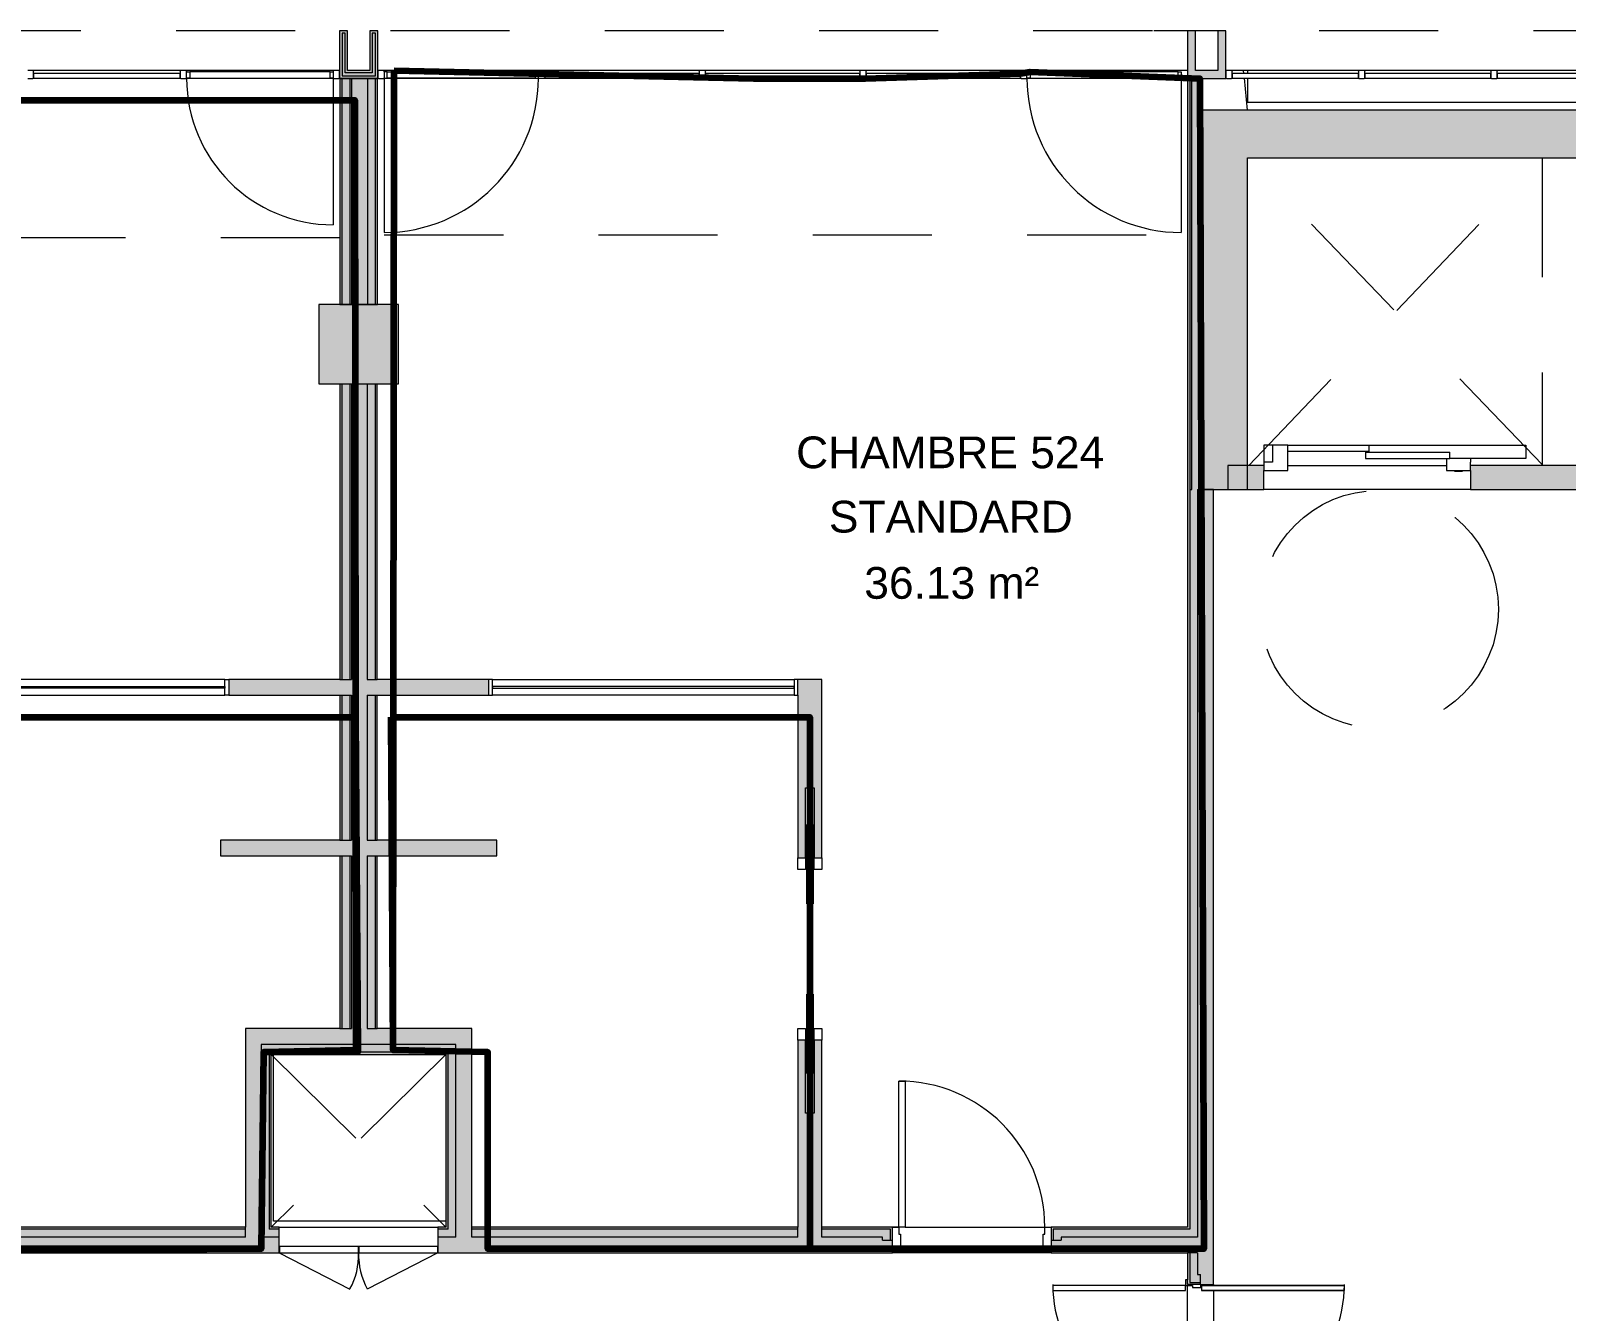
# Model space of a CAD drawing. Header units: metres. Extents: x -227.9 to -141.2, y 39.1 to 90.3.
# Drawn here: x -187.99 to -178.31, y 51.75 to 59.81 of the extents above; entities that cross this region are included whole.
import ezdxf

# ---------------------------------------------------------------- set-up
doc = ezdxf.new("R2010")
doc.units = ezdxf.units.M
doc.linetypes.add('JIS_02_0.7', pattern=[1.35, 0.75, -0.6])
for name, color, linetype, lineweight in [('A-AREA-IDEN', 7, 'Continuous', 9), ('A-COLS', 7, 'Continuous', 5), ('A-DOOR', 7, 'Continuous', 5), ('A-FLOR', 7, 'Continuous', 5), ('A-GLAZ', 7, 'Continuous', 5), ('A-GLAZ-CURT', 7, 'Continuous', 5), ('A-GLAZ-CWMG', 7, 'Continuous', 5), ('A-ROOF', 7, 'Continuous', 5), ('A-WALL', 7, 'Continuous', 5), ('A-WALL-PATT', 7, 'Continuous', 13), ('I-WALL', 7, 'Continuous', 5)]:
    doc.layers.add(name, color=color, linetype=linetype, lineweight=lineweight)
doc.layers.add('A-DETL', color=94, linetype='Continuous', lineweight=5, true_color=0x00a600)
doc.layers.add('S-COLS', color=8, linetype='Continuous', lineweight=9, true_color=0x7f7f7f)
doc.layers.add('Chambre', color=40, linetype='Continuous')
doc.layers.add('SDB', color=230, linetype='Continuous')
doc.styles.add('Arial_1', font='arial.ttf', dxfattribs={"height": 0.2})

msp = doc.modelspace()

# ---------------------------------------------------------------- hatches: boundary and pattern name
at = {"layer": 'A-COLS', "true_color": 0x808080}
msp.add_hatch(color=8, dxfattribs=at).paths.add_polyline_path([(-180.697, 59.5135), (-180.457, 59.5135), (-180.457, 59.8135), (-180.507, 59.8135), (-180.507, 59.5635), (-180.647, 59.5635), (-180.647, 59.8135), (-180.697, 59.8135), (-180.697, 59.5701)])
at = {"layer": 'A-WALL', "true_color": 0x808080}
h = msp.add_hatch(color=8, dxfattribs=at)
h.paths.add_polyline_path([(-186.0391, 59.5135), (-185.7991, 59.5135), (-185.7991, 59.8135), (-185.8491, 59.8135), (-185.8491, 59.5635), (-185.9891, 59.5635), (-185.9891, 59.8135), (-186.0391, 59.8135), (-186.0391, 59.5701)])
h.paths.add_polyline_path([(-186.0241, 59.5285), (-186.0241, 59.7985), (-186.0041, 59.7985), (-186.0041, 59.5485), (-185.8341, 59.5485), (-185.8341, 59.7985), (-185.8141, 59.7985), (-185.8141, 59.5285)])
msp.add_hatch(color=8, dxfattribs=at).paths.add_polyline_path([(-186.0241, 59.5285), (-185.8141, 59.5285), (-185.8141, 59.7985), (-185.8341, 59.7985), (-185.8341, 59.5485), (-186.0041, 59.5485), (-186.0041, 59.7985), (-186.0241, 59.7985), (-186.0241, 59.5701)])
at = {"layer": 'A-WALL-PATT', "lineweight": 5, "true_color": 0xaaaaaa}
for points in [[(-185.9744, 58.0885), (-185.9644, 58.0885), (-185.9644, 59.5135), (-185.9744, 59.5135), (-185.9744, 58.4985)], [(-180.6195, 59.0135), (-176.001, 59.0135), (-176.001, 59.3135), (-180.6195, 59.3135), (-180.6195, 59.0343)], [(-180.3195, 56.9235), (-180.3195, 59.0135), (-180.6195, 59.0135), (-180.6195, 56.9235)]]:
    msp.add_hatch(color=253, dxfattribs=at).paths.add_polyline_path(points)
h = msp.add_hatch(color=253, dxfattribs=at)
h.paths.add_polyline_path([(-185.9747, 53.5276), (-185.9647, 53.5276), (-185.9647, 54.6148), (-185.9747, 54.6148), (-185.9747, 54.212)])
h.paths.add_polyline_path([(-185.9647, 54.7148), (-185.9647, 55.6268), (-185.9747, 55.6268), (-185.9747, 54.7148)])
h.paths.add_polyline_path([(-185.9747, 55.7268), (-185.9647, 55.7268), (-185.9647, 57.5876), (-185.9747, 57.5876), (-185.9747, 56.3552)])
at = {"layer": 'I-WALL', "true_color": 0xaaaaaa}
for points in [[(-186.0374, 58.0885), (-186.0244, 58.0885), (-186.0244, 59.5135), (-186.0374, 59.5135), (-186.0374, 58.4985)], [(-186.0244, 58.0885), (-185.9744, 58.0885), (-185.9744, 59.5135), (-186.0244, 59.5135), (-186.0244, 58.4985)], [(-185.9644, 58.0885), (-185.8644, 58.0885), (-185.8644, 59.5135), (-185.9644, 59.5135), (-185.9644, 58.4985)], [(-185.8644, 58.0885), (-185.8144, 58.0885), (-185.8144, 59.5135), (-185.8644, 59.5135), (-185.8644, 58.4985)], [(-185.8144, 58.0885), (-185.8014, 58.0885), (-185.8014, 59.5135), (-185.8144, 59.5135), (-185.8144, 58.4985)], [(-180.697, 56.9235), (-180.684, 56.9235), (-180.684, 59.5135), (-180.697, 59.5135), (-180.697, 58.4985)], [(-180.671, 56.9235), (-180.671, 59.5135), (-180.684, 59.5135), (-180.684, 56.9235)], [(-180.621, 56.9235), (-180.621, 59.5135), (-180.671, 59.5135), (-180.671, 56.9235), (-180.634, 56.9235)], [(-185.8647, 53.5276), (-185.8647, 57.5876), (-185.9647, 57.5876), (-185.9647, 53.5276)], [(-180.684, 52.2635), (-180.684, 56.9235), (-180.697, 56.9235), (-180.697, 52.2635)], [(-180.684, 52.2135), (-180.634, 52.2135), (-180.634, 56.9235), (-180.684, 56.9235), (-180.684, 52.2635)], [(-180.634, 52.1135), (-180.534, 52.1135), (-180.534, 56.9235), (-180.634, 56.9235), (-180.634, 52.2135)], [(-185.9647, 54.6148), (-185.9647, 54.7148), (-186.7901, 54.7148), (-186.7901, 54.6148), (-185.9747, 54.6148)], [(-185.0493, 54.6148), (-185.0493, 54.7148), (-185.8647, 54.7148), (-185.8647, 54.6148), (-185.7176, 54.6148)], [(-186.5324, 52.2135), (-186.5324, 53.5276), (-186.6324, 53.5276), (-186.6324, 52.2135)], [(-185.7176, 53.4276), (-185.2064, 53.4276), (-185.2064, 53.5276), (-186.5324, 53.5276), (-186.5324, 53.4276), (-186.4694, 53.4276)], [(-186.5324, 52.2635), (-186.4824, 52.2635), (-186.4824, 53.4276), (-186.5324, 53.4276), (-186.5324, 52.2765)], [(-185.3564, 53.3776), (-185.3064, 53.3776), (-185.3064, 53.4276), (-186.4824, 53.4276), (-186.4824, 53.3776), (-185.7176, 53.3776)], [(-185.3064, 52.2135), (-185.2064, 52.2135), (-185.2064, 53.4276), (-185.3064, 53.4276), (-185.3064, 52.2635)], [(-186.4824, 52.2765), (-186.4694, 52.2765), (-186.4694, 53.3776), (-186.4824, 53.3776), (-186.4824, 53.1404)], [(-185.3694, 53.3646), (-185.3564, 53.3646), (-185.3564, 53.3776), (-186.4694, 53.3776), (-186.4694, 53.3646), (-185.7176, 53.3646)], [(-185.3564, 52.2765), (-185.3564, 53.3646), (-185.3694, 53.3646), (-185.3694, 52.2765)], [(-185.3564, 52.2635), (-185.3064, 52.2635), (-185.3064, 53.3776), (-185.3564, 53.3776), (-185.3564, 52.2765)]]:
    msp.add_hatch(color=253, dxfattribs=at).paths.add_polyline_path(points)
h = msp.add_hatch(color=253, dxfattribs=at)
h.paths.add_polyline_path([(-186.0247, 53.5276), (-186.0247, 54.6148), (-186.0377, 54.6148), (-186.0377, 53.5276)])
h.paths.add_polyline_path([(-186.0377, 54.7148), (-186.0247, 54.7148), (-186.0247, 55.6268), (-186.0377, 55.6268), (-186.0377, 55.2836)])
h.paths.add_polyline_path([(-186.0377, 55.7268), (-186.0247, 55.7268), (-186.0247, 57.5876), (-186.0377, 57.5876), (-186.0377, 56.3552)])
h = msp.add_hatch(color=253, dxfattribs=at)
h.paths.add_polyline_path([(-185.9747, 53.5276), (-185.9747, 54.6148), (-186.0247, 54.6148), (-186.0247, 53.5276)])
h.paths.add_polyline_path([(-185.9747, 54.7148), (-185.9747, 55.6268), (-186.0247, 55.6268), (-186.0247, 54.7148)])
h.paths.add_polyline_path([(-186.0247, 55.7268), (-185.9747, 55.7268), (-185.9747, 57.5876), (-186.0247, 57.5876), (-186.0247, 56.3552)])
h = msp.add_hatch(color=253, dxfattribs=at)
h.paths.add_polyline_path([(-185.8647, 53.5276), (-185.8147, 53.5276), (-185.8147, 54.6148), (-185.8647, 54.6148), (-185.8647, 54.212)])
h.paths.add_polyline_path([(-185.8147, 54.7148), (-185.8147, 55.6268), (-185.8647, 55.6268), (-185.8647, 54.7148)])
h.paths.add_polyline_path([(-185.8647, 55.7268), (-185.8147, 55.7268), (-185.8147, 57.5876), (-185.8647, 57.5876), (-185.8647, 56.3552)])
h = msp.add_hatch(color=253, dxfattribs=at)
h.paths.add_polyline_path([(-185.8147, 53.5276), (-185.8017, 53.5276), (-185.8017, 54.6148), (-185.8147, 54.6148), (-185.8147, 54.212)])
h.paths.add_polyline_path([(-185.8147, 54.7148), (-185.8017, 54.7148), (-185.8017, 55.6268), (-185.8147, 55.6268), (-185.8147, 55.2836)])
h.paths.add_polyline_path([(-185.8147, 55.7268), (-185.8017, 55.7268), (-185.8017, 57.5876), (-185.8147, 57.5876), (-185.8147, 56.3552)])
h = msp.add_hatch(color=253, dxfattribs=at)
h.paths.add_polyline_path([(-176.3572, 56.9235), (-176.301, 56.9235), (-176.301, 57.0735), (-176.4795, 57.0735), (-176.4795, 56.9235)])
h.paths.add_polyline_path([(-177.7795, 56.9235), (-177.7795, 57.0735), (-178.916, 57.0735), (-178.916, 56.9235)])
h.paths.add_polyline_path([(-180.4445, 56.9235), (-180.216, 56.9235), (-180.216, 57.0735), (-180.4445, 57.0735), (-180.4445, 57.0435)])
h = msp.add_hatch(color=253, dxfattribs=at)
h.paths.add_polyline_path([(-188.6877, 55.6268), (-188.6877, 55.7268), (-188.8377, 55.7268), (-188.8377, 55.6268)])
h.paths.add_polyline_path([(-185.9747, 55.6268), (-185.9647, 55.6268), (-185.9647, 55.7268), (-186.7377, 55.7268), (-186.7377, 55.6268), (-186.0247, 55.6268)])
h = msp.add_hatch(color=253, dxfattribs=at)
h.paths.add_polyline_path([(-183.0017, 55.6268), (-183.0017, 55.7268), (-183.1517, 55.7268), (-183.1517, 55.6268)])
h.paths.add_polyline_path([(-185.8017, 55.6268), (-185.1017, 55.6268), (-185.1017, 55.7268), (-185.8647, 55.7268), (-185.8647, 55.6268), (-185.8147, 55.6268)])
h = msp.add_hatch(color=253, dxfattribs=at)
h.paths.add_polyline_path([(-183.0017, 52.2135), (-183.0017, 53.4534), (-183.0492, 53.4534), (-183.0492, 52.9934), (-183.1042, 52.9934), (-183.1042, 53.4534), (-183.1517, 53.4534), (-183.1517, 52.2135)])
h.paths.add_polyline_path([(-183.0017, 54.6034), (-183.0017, 55.6268), (-183.1517, 55.6268), (-183.1517, 54.6034), (-183.1042, 54.6034), (-183.1042, 55.0434), (-183.0492, 55.0434), (-183.0492, 54.6034)])
h = msp.add_hatch(color=253, dxfattribs=at)
h.paths.add_polyline_path([(-181.5434, 52.195), (-181.4934, 52.195), (-181.4934, 52.2135), (-180.684, 52.2135), (-180.684, 52.2635), (-181.5434, 52.2635)])
h.paths.add_polyline_path([(-182.6194, 52.195), (-182.5694, 52.195), (-182.5694, 52.2635), (-183.0017, 52.2635), (-183.0017, 52.2135), (-182.6194, 52.2135)])
h.paths.add_polyline_path([(-189.2194, 52.195), (-189.2194, 52.2135), (-188.8377, 52.2135), (-188.8377, 52.2635), (-189.2694, 52.2635), (-189.2694, 52.195)])
h.paths.add_polyline_path([(-191.7434, 52.195), (-191.6934, 52.195), (-191.6934, 52.2135), (-191.0747, 52.2135), (-191.0747, 52.2635), (-191.7434, 52.2635)])
h.paths.add_polyline_path([(-192.8194, 52.195), (-192.7694, 52.195), (-192.7694, 52.2635), (-193.2014, 52.2635), (-193.2014, 52.2135), (-192.8194, 52.2135)])
h.paths.add_polyline_path([(-190.3454, 52.195), (-190.2954, 52.195), (-190.2954, 52.2635), (-190.9647, 52.2635), (-190.9647, 52.2135), (-190.3454, 52.2135)])
h.paths.add_polyline_path([(-200.5454, 52.195), (-200.4954, 52.195), (-200.4954, 52.2635), (-201.1644, 52.2635), (-201.1644, 52.2135), (-200.5454, 52.2135)])
h.paths.add_polyline_path([(-201.8934, 52.195), (-201.8934, 52.2135), (-201.2744, 52.2135), (-201.2744, 52.2635), (-201.9434, 52.2635), (-201.9434, 52.195)])
h.paths.add_polyline_path([(-202.9694, 52.195), (-202.9694, 52.2635), (-203.4064, 52.2635), (-203.4064, 52.2135), (-203.0194, 52.2135), (-203.0194, 52.195)])
h.paths.add_polyline_path([(-199.4194, 52.195), (-199.4194, 52.2135), (-199.0374, 52.2135), (-199.0374, 52.2635), (-199.4694, 52.2635), (-199.4694, 52.195)])
h.paths.add_polyline_path([(-210.6821, 52.195), (-210.6321, 52.195), (-210.6321, 52.2635), (-211.3641, 52.2635), (-211.3641, 52.2135), (-210.6821, 52.2135)])
h.paths.add_polyline_path([(-212.5871, 52.195), (-212.5871, 52.2635), (-212.6337, 52.2635), (-212.6337, 52.195)])
h.paths.add_polyline_path([(-209.5561, 52.195), (-209.5561, 52.2135), (-209.2373, 52.2135), (-209.2373, 52.2635), (-209.6061, 52.2635), (-209.6061, 52.195)])
h.paths.add_polyline_path([(-213.7097, 52.195), (-213.6597, 52.195), (-213.6597, 52.2635), (-213.7267, 52.2635), (-213.7267, 52.2135), (-213.7097, 52.2135)])
h.paths.add_polyline_path([(-184.073, 52.2135), (-183.1517, 52.2135), (-183.1517, 52.2635), (-185.2064, 52.2635), (-185.2064, 52.2135)])
h.paths.add_polyline_path([(-185.4194, 52.2135), (-185.3064, 52.2135), (-185.3064, 52.2635), (-185.4194, 52.2635)])
h.paths.add_polyline_path([(-186.5324, 52.2135), (-186.4194, 52.2135), (-186.4194, 52.2635), (-186.5324, 52.2635)])
h.paths.add_polyline_path([(-187.3622, 52.2135), (-186.6324, 52.2135), (-186.6324, 52.2635), (-188.6877, 52.2635), (-188.6877, 52.2135)])
h.paths.add_polyline_path([(-193.9404, 52.2135), (-193.3514, 52.2135), (-193.3514, 52.2635), (-195.4064, 52.2635), (-195.4064, 52.2135)])
h.paths.add_polyline_path([(-195.585, 52.2135), (-195.5064, 52.2135), (-195.5064, 52.2635), (-195.6194, 52.2635), (-195.6194, 52.2135)])
h.paths.add_polyline_path([(-196.8324, 52.2135), (-196.8324, 52.2635), (-198.8874, 52.2635), (-198.8874, 52.2135), (-197.2295, 52.2135)])
h.paths.add_polyline_path([(-196.6194, 52.2135), (-196.6194, 52.2635), (-196.7324, 52.2635), (-196.7324, 52.2135)])
h.paths.add_polyline_path([(-203.8078, 52.2135), (-203.5564, 52.2135), (-203.5564, 52.2635), (-205.6694, 52.2635), (-205.6694, 52.2135), (-205.4524, 52.2135)])
h.paths.add_polyline_path([(-205.7694, 52.2135), (-205.7694, 52.2635), (-205.8193, 52.2635), (-205.8193, 52.2135)])
h.paths.add_polyline_path([(-207.0969, 52.2135), (-206.9691, 52.2135), (-206.9691, 52.2635), (-209.0873, 52.2635), (-209.0873, 52.2135), (-208.7415, 52.2135)])
h.paths.add_polyline_path([(-206.8193, 52.2135), (-206.8193, 52.2635), (-206.8691, 52.2635), (-206.8691, 52.2135)])
h.paths.add_polyline_path([(-212.4871, 52.2135), (-211.4741, 52.2135), (-211.4741, 52.2635), (-212.4871, 52.2635)])
h.paths.add_polyline_path([(-213.8267, 52.2135), (-213.8267, 52.2635), (-217.3226, 52.2635), (-217.3226, 52.2135), (-215.3198, 52.2135)])
h.paths.add_polyline_path([(-217.7209, 52.2135), (-217.4226, 52.2135), (-217.4226, 52.2635), (-217.7209, 52.2635)])
h.paths.add_polyline_path([(-219.1191, 52.2135), (-218.7209, 52.2135), (-218.7209, 52.2635), (-219.1191, 52.2635)])
h = msp.add_hatch(color=253, dxfattribs=at)
h.paths.add_polyline_path([(-181.5434, 52.195), (-181.5434, 52.2635), (-180.697, 52.2635), (-180.697, 52.2765), (-181.5564, 52.2765), (-181.5564, 52.195)])
h.paths.add_polyline_path([(-182.5694, 52.195), (-182.5564, 52.195), (-182.5564, 52.2765), (-183.0017, 52.2765), (-183.0017, 52.2635), (-182.5694, 52.2635), (-182.5694, 52.2326)])
h.paths.add_polyline_path([(-189.2694, 52.195), (-189.2694, 52.2635), (-188.8377, 52.2635), (-188.8377, 52.2765), (-189.2824, 52.2765), (-189.2824, 52.195)])
h.paths.add_polyline_path([(-192.7564, 52.195), (-192.7564, 52.2765), (-193.2014, 52.2765), (-193.2014, 52.2635), (-192.7694, 52.2635), (-192.7694, 52.195)])
h.paths.add_polyline_path([(-191.7564, 52.195), (-191.7434, 52.195), (-191.7434, 52.2635), (-191.1247, 52.2635), (-191.1247, 52.2765), (-191.7564, 52.2765), (-191.7564, 52.2326)])
h.paths.add_polyline_path([(-190.2954, 52.195), (-190.2824, 52.195), (-190.2824, 52.2765), (-190.9147, 52.2765), (-190.9147, 52.2635), (-190.2954, 52.2635), (-190.2954, 52.2326)])
h.paths.add_polyline_path([(-200.4824, 52.195), (-200.4824, 52.2765), (-201.1144, 52.2765), (-201.1144, 52.2635), (-200.4954, 52.2635), (-200.4954, 52.195)])
h.paths.add_polyline_path([(-201.9564, 52.195), (-201.9434, 52.195), (-201.9434, 52.2635), (-201.3244, 52.2635), (-201.3244, 52.2765), (-201.9564, 52.2765), (-201.9564, 52.2326)])
h.paths.add_polyline_path([(-199.4824, 52.195), (-199.4694, 52.195), (-199.4694, 52.2635), (-199.0374, 52.2635), (-199.0374, 52.2765), (-199.4824, 52.2765), (-199.4824, 52.2326)])
h.paths.add_polyline_path([(-202.9564, 52.195), (-202.9564, 52.2765), (-203.4064, 52.2765), (-203.4064, 52.2635), (-202.9694, 52.2635), (-202.9694, 52.195)])
h.paths.add_polyline_path([(-212.6467, 52.195), (-212.6337, 52.195), (-212.6337, 52.2635), (-212.5871, 52.2635), (-212.5871, 52.2765), (-212.6467, 52.2765), (-212.6467, 52.2326)])
h.paths.add_polyline_path([(-210.6321, 52.195), (-210.6191, 52.195), (-210.6191, 52.2765), (-211.3141, 52.2765), (-211.3141, 52.2635), (-210.6321, 52.2635), (-210.6321, 52.2326)])
h.paths.add_polyline_path([(-209.6061, 52.195), (-209.6061, 52.2635), (-209.2373, 52.2635), (-209.2373, 52.2765), (-209.6191, 52.2765), (-209.6191, 52.195)])
h.paths.add_polyline_path([(-213.6597, 52.195), (-213.6467, 52.195), (-213.6467, 52.2765), (-213.7267, 52.2765), (-213.7267, 52.2635), (-213.6597, 52.2635), (-213.6597, 52.2326)])
h.paths.add_polyline_path([(-184.073, 52.2635), (-183.1517, 52.2635), (-183.1517, 52.2765), (-185.2064, 52.2765), (-185.2064, 52.2635)])
h.paths.add_polyline_path([(-185.3564, 52.2635), (-185.3564, 52.2765), (-185.4194, 52.2765), (-185.4194, 52.2635)])
h.paths.add_polyline_path([(-186.6324, 52.2635), (-186.6324, 52.2765), (-188.6877, 52.2765), (-188.6877, 52.2635), (-187.3622, 52.2635)])
h.paths.add_polyline_path([(-186.4824, 52.2635), (-186.4194, 52.2635), (-186.4194, 52.2765), (-186.4824, 52.2765)])
h.paths.add_polyline_path([(-193.9404, 52.2635), (-193.3514, 52.2635), (-193.3514, 52.2765), (-195.4064, 52.2765), (-195.4064, 52.2635)])
h.paths.add_polyline_path([(-195.5564, 52.2635), (-195.5564, 52.2765), (-195.6194, 52.2765), (-195.6194, 52.2635), (-195.585, 52.2635)])
h.paths.add_polyline_path([(-196.6824, 52.2635), (-196.6194, 52.2635), (-196.6194, 52.2765), (-196.6824, 52.2765)])
h.paths.add_polyline_path([(-198.8874, 52.2635), (-196.8324, 52.2635), (-196.8324, 52.2765), (-198.8874, 52.2765)])
h.paths.add_polyline_path([(-203.5564, 52.2635), (-203.5564, 52.2765), (-205.6194, 52.2765), (-205.6194, 52.2635), (-203.8078, 52.2635)])
h.paths.add_polyline_path([(-206.8691, 52.2635), (-206.8193, 52.2635), (-206.8193, 52.2765), (-206.8691, 52.2765)])
h.paths.add_polyline_path([(-205.7694, 52.2635), (-205.7694, 52.2765), (-205.8193, 52.2765), (-205.8193, 52.2635)])
h.paths.add_polyline_path([(-207.0191, 52.2635), (-207.0191, 52.2765), (-209.0873, 52.2765), (-209.0873, 52.2635), (-207.0969, 52.2635)])
h.paths.add_polyline_path([(-211.5241, 52.2635), (-211.5241, 52.2765), (-212.4871, 52.2765), (-212.4871, 52.2635), (-212.0306, 52.2635)])
h.paths.add_polyline_path([(-213.8267, 52.2635), (-213.8267, 52.2765), (-217.2726, 52.2765), (-217.2726, 52.2635), (-215.3198, 52.2635)])
h.paths.add_polyline_path([(-217.7209, 52.2635), (-217.4226, 52.2635), (-217.4226, 52.2765), (-217.7209, 52.2765)])
h.paths.add_polyline_path([(-218.7209, 52.2635), (-218.7209, 52.2765), (-219.0691, 52.2765), (-219.0691, 52.2635)])
h = msp.add_hatch(color=253, dxfattribs=at)
h.paths.add_polyline_path([(-180.634, 52.1135), (-180.634, 52.2135), (-181.4934, 52.2135), (-181.4934, 52.195), (-181.5564, 52.195), (-181.5564, 52.1135), (-180.684, 52.1135)])
h.paths.add_polyline_path([(-182.5564, 52.1135), (-182.5564, 52.195), (-182.6194, 52.195), (-182.6194, 52.2135), (-185.4194, 52.2135), (-185.4194, 52.1135), (-184.073, 52.1135)])
h.paths.add_polyline_path([(-186.4194, 52.1135), (-186.4194, 52.2135), (-189.2194, 52.2135), (-189.2194, 52.195), (-189.2824, 52.195), (-189.2824, 52.1135), (-187.3622, 52.1135)])
h.paths.add_polyline_path([(-191.7564, 52.1135), (-190.2824, 52.1135), (-190.2824, 52.195), (-190.3454, 52.195), (-190.3454, 52.2135), (-191.6934, 52.2135), (-191.6934, 52.195), (-191.7564, 52.195)])
h.paths.add_polyline_path([(-192.7564, 52.1135), (-192.7564, 52.195), (-192.8194, 52.195), (-192.8194, 52.2135), (-195.6194, 52.2135), (-195.6194, 52.1135), (-193.9404, 52.1135)])
h.paths.add_polyline_path([(-196.6194, 52.1135), (-196.6194, 52.2135), (-199.4194, 52.2135), (-199.4194, 52.195), (-199.4824, 52.195), (-199.4824, 52.1135), (-197.2295, 52.1135)])
h.paths.add_polyline_path([(-200.4824, 52.1135), (-200.4824, 52.195), (-200.5454, 52.195), (-200.5454, 52.2135), (-201.8934, 52.2135), (-201.8934, 52.195), (-201.9564, 52.195), (-201.9564, 52.1135), (-200.5187, 52.1135)])
h.paths.add_polyline_path([(-203.8078, 52.1135), (-202.9564, 52.1135), (-202.9564, 52.195), (-203.0194, 52.195), (-203.0194, 52.2135), (-205.8193, 52.2135), (-205.8193, 52.1135), (-205.4524, 52.1135)])
h.paths.add_polyline_path([(-207.0969, 52.1135), (-206.8193, 52.1135), (-206.8193, 52.2135), (-209.5561, 52.2135), (-209.5561, 52.195), (-209.6191, 52.195), (-209.6191, 52.1135), (-208.7415, 52.1135)])
h.paths.add_polyline_path([(-212.6467, 52.1135), (-210.6191, 52.1135), (-210.6191, 52.195), (-210.6821, 52.195), (-210.6821, 52.2135), (-212.5837, 52.2135), (-212.5837, 52.195), (-212.6467, 52.195)])
h.paths.add_polyline_path([(-215.3198, 52.1135), (-213.6467, 52.1135), (-213.6467, 52.195), (-213.7097, 52.195), (-213.7097, 52.2135), (-217.7209, 52.2135), (-217.7209, 52.1135), (-216.9643, 52.1135)])
h.paths.add_polyline_path([(-218.7209, 52.1135), (-218.7209, 52.2135), (-219.2191, 52.2135), (-219.2191, 52.1135)])
h = msp.add_hatch(color=253, dxfattribs=at)
h.paths.add_polyline_path([(-180.684, 50.1135), (-180.684, 50.3009), (-180.6155, 50.3009), (-180.6155, 50.3139), (-180.697, 50.3139), (-180.697, 50.1135)])
h.paths.add_polyline_path([(-180.667, 51.9139), (-180.6155, 51.9139), (-180.6155, 51.9269), (-180.684, 51.9269), (-180.684, 52.1135), (-180.697, 52.1135), (-180.697, 51.9139)])
h = msp.add_hatch(color=253, dxfattribs=at)
h.paths.add_polyline_path([(-180.634, 50.1135), (-180.634, 50.2509), (-180.6155, 50.2509), (-180.6155, 50.3009), (-180.684, 50.3009), (-180.684, 50.1135)])
h.paths.add_polyline_path([(-180.6155, 51.9269), (-180.6155, 51.9769), (-180.634, 51.9769), (-180.634, 52.1135), (-180.684, 52.1135), (-180.684, 51.9269)])
h = msp.add_hatch(color=253, dxfattribs=at)
h.paths.add_polyline_path([(-180.634, 50.1135), (-180.534, 50.1135), (-180.534, 50.3139), (-180.6155, 50.3139), (-180.6155, 50.2509), (-180.634, 50.2509), (-180.634, 50.1934)])
h.paths.add_polyline_path([(-180.6155, 51.9139), (-180.534, 51.9139), (-180.534, 52.1135), (-180.634, 52.1135), (-180.634, 51.9769), (-180.6155, 51.9769), (-180.6155, 51.9269)])
at = {"layer": 'S-COLS', "lineweight": 5, "true_color": 0x808080}
msp.add_hatch(color=8, dxfattribs=at).paths.add_polyline_path([(-186.1691, 57.5885), (-185.6691, 57.5885), (-185.6691, 58.0885), (-186.1691, 58.0885)])

# ---------------------------------------------------------------- linework, layer by layer
at = {"layer": 'A-COLS', "lineweight": 13}
for p, q in [((-180.697, 59.8135), (-180.697, 59.5135)), ((-180.647, 59.8135), (-180.697, 59.8135)), ((-180.647, 59.5635), (-180.647, 59.8135)), ((-180.457, 59.8135), (-180.507, 59.8135)), ((-180.507, 59.8135), (-180.507, 59.5635)), ((-180.457, 59.5135), (-180.457, 59.8135)), ((-180.697, 59.5135), (-180.457, 59.5135)), ((-180.507, 59.5635), (-180.647, 59.5635))]:
    msp.add_line(p, q, dxfattribs=at)
at = {"layer": 'A-DETL', "color": 7, "linetype": 'JIS_02_0.7'}
for p, q in [((-180.9191, 59.8135), (-219.0191, 59.8135)), ((-172.3691, 59.8135), (-180.9091, 59.8135)), ((-178.4635, 57.0799), (-180.3145, 59.0105)), ((-180.3117, 57.0735), (-178.4635, 59.0105)), ((-178.4635, 59.0105), (-178.4635, 57.0799)), ((-186.4694, 53.3646), (-185.3694, 52.2765)), ((-185.3694, 53.3646), (-186.4694, 52.2765))]:
    msp.add_line(p, q, dxfattribs=at)
at = {"layer": 'A-DETL', "color": 9, "linetype": 'JIS_02_0.7', "lineweight": 9, "true_color": 0xc0c0c0}
for p, q in [((-185.7578, 58.5279), (-180.659, 58.5279)), ((-186.0374, 58.5085), (-190.8874, 58.5085))]:
    msp.add_line(p, q, dxfattribs=at)
at = {"layer": 'A-DETL', "color": 7, "linetype": 'JIS_02_0.7'}
msp.add_circle((-179.4895, 56.1685), 0.75, dxfattribs=at)
at = {"layer": 'A-DOOR', "color": 9, "lineweight": 9, "true_color": 0xc0c0c0}
for p, q in [((-187.0032, 59.5548), (-186.9832, 59.5548)), ((-187.0032, 59.5148), (-187.0032, 59.5548)), ((-186.9832, 59.5148), (-187.0032, 59.5148)), ((-186.9832, 59.5548), (-186.9832, 59.5148)), ((-186.0991, 59.5548), (-186.0791, 59.5548)), ((-186.0991, 59.5148), (-186.0991, 59.5548)), ((-186.0791, 59.5148), (-186.0991, 59.5148)), ((-186.0791, 59.5548), (-186.0791, 59.5148)), ((-185.7391, 59.5548), (-185.7591, 59.5548)), ((-185.7591, 59.5548), (-185.7591, 59.5148)), ((-185.7591, 59.5148), (-185.7391, 59.5148)), ((-185.7391, 59.5148), (-185.7391, 59.5548)), ((-184.7867, 59.5548), (-184.8067, 59.5548)), ((-184.8067, 59.5548), (-184.8067, 59.5148)), ((-184.8067, 59.5148), (-184.7867, 59.5148)), ((-184.7867, 59.5148), (-184.7867, 59.5548)), ((-181.7094, 59.5548), (-181.6894, 59.5548)), ((-181.7094, 59.5148), (-181.7094, 59.5548)), ((-181.6894, 59.5148), (-181.7094, 59.5148)), ((-181.6894, 59.5548), (-181.6894, 59.5148)), ((-180.757, 59.5548), (-180.737, 59.5548)), ((-180.757, 59.5148), (-180.757, 59.5548)), ((-180.737, 59.5148), (-180.757, 59.5148)), ((-180.737, 59.5548), (-180.737, 59.5148)), ((-180.216, 57.2035), (-180.216, 57.0955)), ((-180.163, 57.2035), (-180.216, 57.2035)), ((-185.9204, 52.1535), (-186.4174, 52.1535)), ((-186.4174, 52.1535), (-186.4174, 52.1135)), ((-185.9204, 52.1135), (-185.9204, 52.1535)), ((-185.9184, 52.1535), (-185.9184, 52.1135)), ((-185.4214, 52.1535), (-185.9184, 52.1535)), ((-185.4214, 52.1135), (-185.4214, 52.1535)), ((-186.4174, 52.1135), (-185.9204, 52.1135)), ((-185.9184, 52.1135), (-185.4214, 52.1135))]:
    msp.add_line(p, q, dxfattribs=at)
at = {"layer": 'A-DOOR', "color": 9, "true_color": 0xc0c0c0}
for p, q in [((-186.0991, 59.5548), (-186.9832, 59.5548)), ((-186.9832, 59.5148), (-186.0991, 59.5148)), ((-185.7391, 59.5548), (-184.8067, 59.5548)), ((-184.8067, 59.5148), (-185.7391, 59.5148)), ((-180.757, 59.5548), (-181.6894, 59.5548)), ((-181.6894, 59.5148), (-180.757, 59.5148)), ((-180.163, 57.2035), (-180.163, 57.0955)), ((-180.066, 57.2035), (-180.163, 57.2035)), ((-180.066, 57.2035), (-179.556, 57.2035)), ((-180.066, 57.0435), (-180.066, 57.2035)), ((-179.556, 57.2035), (-179.556, 57.1635)), ((-179.556, 57.2035), (-178.566, 57.2035)), ((-178.566, 57.2035), (-178.566, 57.1185)), ((-180.163, 57.0955), (-180.216, 57.0955)), ((-180.216, 57.0955), (-180.216, 57.0435)), ((-179.556, 57.1635), (-180.066, 57.1635)), ((-179.576, 57.1585), (-179.046, 57.1585)), ((-179.576, 57.1585), (-179.576, 57.1185)), ((-179.576, 57.1185), (-179.046, 57.1185)), ((-179.066, 57.1185), (-179.066, 57.0955)), ((-179.066, 57.0955), (-179.066, 57.0435)), ((-179.046, 57.1185), (-179.046, 57.1585)), ((-178.566, 57.1185), (-179.046, 57.1185)), ((-178.916, 57.1185), (-178.916, 57.0955)), ((-178.916, 57.0435), (-178.916, 57.0955)), ((-180.216, 57.0435), (-180.066, 57.0435)), ((-179.066, 57.0435), (-178.916, 57.0435)), ((-179.016, 57.0435), (-179.016, 57.0385)), ((-179.016, 57.0385), (-178.966, 57.0385)), ((-178.966, 57.0385), (-178.966, 57.0435)), ((-183.1517, 54.6034), (-183.1042, 54.6034)), ((-183.1517, 54.5284), (-183.1517, 54.6034)), ((-183.1042, 54.6034), (-183.1042, 54.5284)), ((-183.0492, 54.6034), (-183.0017, 54.6034)), ((-183.0492, 54.5284), (-183.0492, 54.6034)), ((-183.0017, 54.6034), (-183.0017, 54.5284)), ((-183.1042, 54.5284), (-183.1517, 54.5284)), ((-183.0017, 54.5284), (-183.0492, 54.5284)), ((-183.1517, 53.5284), (-183.1042, 53.5284)), ((-183.1517, 53.4534), (-183.1517, 53.5284)), ((-183.1042, 53.5284), (-183.1042, 53.4534)), ((-183.0492, 53.5284), (-183.0017, 53.5284)), ((-183.0492, 53.4534), (-183.0492, 53.5284)), ((-183.0017, 53.5284), (-183.0017, 53.4534)), ((-183.1042, 53.4534), (-183.1517, 53.4534)), ((-183.0017, 53.4534), (-183.0492, 53.4534)), ((-182.5564, 52.1135), (-182.5564, 52.2765)), ((-182.5564, 52.2765), (-182.5164, 52.2765)), ((-182.5164, 52.2765), (-182.5164, 52.2326)), ((-181.5964, 52.2765), (-181.5564, 52.2765)), ((-181.5964, 52.2326), (-181.5964, 52.2765)), ((-181.5564, 52.2765), (-181.5564, 52.1135)), ((-182.5164, 52.2326), (-182.5064, 52.2326)), ((-182.5064, 52.2326), (-182.5064, 52.1135)), ((-181.6064, 52.2326), (-181.5964, 52.2326)), ((-181.6064, 52.1135), (-181.6064, 52.2326)), ((-186.4194, 52.1135), (-185.9739, 51.8865)), ((-185.4194, 52.1135), (-185.8649, 51.8865)), ((-182.5064, 52.1135), (-182.5564, 52.1135)), ((-181.5564, 52.1135), (-181.6064, 52.1135)), ((-180.697, 51.9439), (-180.7095, 51.9439)), ((-180.7095, 51.9439), (-180.7095, 51.9089)), ((-180.7095, 51.9089), (-180.667, 51.9089)), ((-180.697, 51.9139), (-180.697, 51.9439)), ((-180.6145, 51.9139), (-180.697, 51.9139)), ((-180.667, 51.9089), (-180.667, 51.8964)), ((-180.667, 51.8964), (-180.6145, 51.8964)), ((-180.6145, 51.8964), (-180.6145, 51.9139))]:
    msp.add_line(p, q, dxfattribs=at)
at = {"layer": 'A-DOOR'}
for p, q in [((-186.0791, 59.5148), (-186.0791, 58.5907)), ((-185.7591, 59.5148), (-185.7591, 58.5423)), ((-180.737, 59.5148), (-180.737, 58.5423)), ((-183.0967, 54.8134), (-183.0567, 54.8134)), ((-183.0967, 54.3134), (-183.0967, 54.8134)), ((-183.0567, 54.8134), (-183.0567, 54.3134)), ((-183.0567, 54.3134), (-183.0967, 54.3134)), ((-183.0967, 53.7434), (-183.0567, 53.7434)), ((-183.0967, 53.2434), (-183.0967, 53.7434)), ((-183.0567, 53.7434), (-183.0567, 53.2434)), ((-183.0567, 53.2434), (-183.0967, 53.2434)), ((-182.5164, 53.1965), (-182.4764, 53.1965)), ((-182.5164, 52.2765), (-182.5164, 53.1965)), ((-182.4764, 53.1965), (-182.4764, 52.2765)), ((-182.4764, 52.2765), (-182.5164, 52.2765)), ((-181.547, 51.9089), (-181.547, 51.8764)), ((-180.7095, 51.9089), (-181.547, 51.9089)), ((-181.547, 51.9089), (-181.547, 51.8764)), ((-180.7095, 51.9089), (-181.547, 51.9089)), ((-181.547, 51.8764), (-180.7095, 51.8764)), ((-181.547, 51.8764), (-180.7095, 51.8764)), ((-180.7095, 51.8764), (-180.7095, 51.9089)), ((-180.7095, 51.8764), (-180.7095, 51.9089)), ((-180.6105, 51.9089), (-180.6105, 51.8764)), ((-179.709, 51.9089), (-180.6105, 51.9089)), ((-180.6105, 51.9089), (-179.709, 51.9089)), ((-180.6105, 51.8764), (-179.709, 51.8764)), ((-179.709, 51.8764), (-180.6105, 51.8764)), ((-179.709, 51.8764), (-179.709, 51.9089))]:
    msp.add_line(p, q, dxfattribs=at)
at = {"layer": 'A-DOOR', "lineweight": 9}
msp.add_line((-182.4764, 52.2765), (-182.5564, 52.2765), dxfattribs=at)
at = {"layer": 'A-DOOR'}
for centre, radius, start, end in [((-186.0791, 59.5148), 0.9241, 180, 270), ((-185.7591, 59.5148), 0.9724, 270, 360), ((-180.737, 59.5148), 0.9724, 180, 270), ((-182.5164, 52.2765), 0.92, 0, 90), ((-180.747, 51.9139), 0.8, 180, 270), ((-180.509, 51.9139), 0.8, 270, 360)]:
    msp.add_arc(centre, radius, start, end, dxfattribs=at)
at = {"layer": 'A-DOOR', "color": 9, "true_color": 0xc0c0c0}
for centre, start, end in [((-186.3738, 52.1026), 331.62051, 1.37949), ((-185.465, 52.1026), 178.62051, 208.37949)]:
    msp.add_arc(centre, 0.4546, start, end, dxfattribs=at)
at = {"layer": 'A-FLOR'}
for p, q in [((-187.0392, 59.5135), (-187.9712, 59.5135)), ((-186.0751, 59.5135), (-187.0072, 59.5135)), ((-186.0391, 59.5135), (-186.0431, 59.5135)), ((-185.7951, 59.5135), (-185.7991, 59.5135)), ((-183.7703, 59.5135), (-185.7631, 59.5135)), ((-182.7579, 59.5135), (-183.7383, 59.5135)), ((-181.7454, 59.5135), (-182.7259, 59.5135)), ((-180.697, 59.5135), (-181.7134, 59.5135)), ((-185.6691, 57.5885), (-185.8017, 57.5876)), ((-181.6063, 52.1146), (-182.5065, 52.1146))]:
    msp.add_line(p, q, dxfattribs=at)
at = {"layer": 'A-FLOR', "lineweight": 9}
for p, q in [((-180.3426, 59.5446), (-180.3445, 59.5635)), ((-180.3195, 59.3135), (-180.3396, 59.5146)), ((-180.3195, 59.5635), (-180.3195, 59.5446)), ((-180.3195, 59.5146), (-180.3195, 59.3635)), ((-180.3195, 59.3635), (-175.9995, 59.3635)), ((-186.4547, 53.3638), (-185.3694, 53.3638)), ((-186.4547, 52.3138), (-186.4547, 53.3638)), ((-185.3694, 52.3138), (-186.4547, 52.3138))]:
    msp.add_line(p, q, dxfattribs=at)
at = {"layer": 'A-GLAZ'}
for p, q in [((-186.7627, 55.7268), (-188.6627, 55.7268)), ((-185.0767, 55.7268), (-183.1767, 55.7268)), ((-188.6627, 55.6268), (-186.7627, 55.6268)), ((-183.1767, 55.6268), (-185.0767, 55.6268))]:
    msp.add_line(p, q, dxfattribs=at)
at = {"layer": 'A-GLAZ', "lineweight": 13}
for p, q in [((-186.7627, 55.7268), (-186.7377, 55.7268)), ((-186.7627, 55.6268), (-186.7627, 55.7268)), ((-186.7377, 55.7268), (-186.7377, 55.6268)), ((-185.0767, 55.7268), (-185.1017, 55.7268)), ((-185.1017, 55.7268), (-185.1017, 55.6268)), ((-185.0767, 55.6268), (-185.0767, 55.7268)), ((-183.1517, 55.7268), (-183.1767, 55.7268)), ((-183.1767, 55.7268), (-183.1767, 55.6268)), ((-183.1517, 55.6268), (-183.1517, 55.7268)), ((-188.6627, 55.6818), (-186.7627, 55.6818)), ((-186.7627, 55.6718), (-188.6627, 55.6718)), ((-186.7627, 55.6818), (-186.7627, 55.6718)), ((-186.7377, 55.6268), (-186.7627, 55.6268)), ((-185.1017, 55.6268), (-185.0767, 55.6268)), ((-183.1767, 55.6818), (-185.0767, 55.6818)), ((-185.0767, 55.6818), (-185.0767, 55.6718)), ((-185.0767, 55.6718), (-183.1767, 55.6718)), ((-183.1767, 55.6718), (-183.1767, 55.6818)), ((-183.1767, 55.6268), (-183.1517, 55.6268))]:
    msp.add_line(p, q, dxfattribs=at)
at = {"layer": 'A-GLAZ-CURT', "lineweight": 9}
for p, q in [((-187.0432, 59.5448), (-187.9672, 59.5448)), ((-187.9672, 59.5448), (-187.9672, 59.5148)), ((-187.9672, 59.5148), (-187.0432, 59.5148)), ((-187.0432, 59.5148), (-187.0432, 59.5448)), ((-183.7743, 59.5448), (-184.7467, 59.5448)), ((-184.7467, 59.5448), (-184.7467, 59.5148)), ((-184.7467, 59.5148), (-183.7743, 59.5148)), ((-183.7743, 59.5148), (-183.7743, 59.5448)), ((-182.7619, 59.5448), (-183.7343, 59.5448)), ((-183.7343, 59.5448), (-183.7343, 59.5148)), ((-183.7343, 59.5148), (-182.7619, 59.5148)), ((-182.7619, 59.5148), (-182.7619, 59.5448)), ((-181.7494, 59.5448), (-182.7219, 59.5448)), ((-182.7219, 59.5448), (-182.7219, 59.5148)), ((-182.7219, 59.5148), (-181.7494, 59.5148)), ((-181.7494, 59.5148), (-181.7494, 59.5448)), ((-179.6215, 59.5446), (-180.417, 59.5446)), ((-180.417, 59.5446), (-180.417, 59.5146)), ((-180.417, 59.5146), (-179.6215, 59.5146)), ((-179.6215, 59.5146), (-179.6215, 59.5446)), ((-178.786, 59.5446), (-179.5815, 59.5446)), ((-179.5815, 59.5446), (-179.5815, 59.5146)), ((-179.5815, 59.5146), (-178.786, 59.5146)), ((-178.786, 59.5146), (-178.786, 59.5446)), ((-177.9505, 59.5446), (-178.746, 59.5446)), ((-178.746, 59.5446), (-178.746, 59.5146)), ((-178.746, 59.5146), (-177.9505, 59.5146))]:
    msp.add_line(p, q, dxfattribs=at)
at = {"layer": 'A-GLAZ-CWMG', "lineweight": 13, "extrusion": (0, 0, -1)}
for p, q in [((-187.9712, 59.5635), (-188.0032, 59.5635)), ((-188.0032, 59.5135), (-187.9712, 59.5135)), ((-187.9672, 59.5175), (-187.9672, 59.5595)), ((-187.0432, 59.5595), (-187.0432, 59.5175)), ((-187.0072, 59.5635), (-187.0392, 59.5635)), ((-187.0392, 59.5135), (-187.0072, 59.5135)), ((-187.0032, 59.5548), (-187.0032, 59.5595)), ((-185.7991, 59.5595), (-185.7991, 59.5175)), ((-185.7631, 59.5635), (-185.7951, 59.5635)), ((-185.7951, 59.5135), (-185.7631, 59.5135)), ((-185.7591, 59.5548), (-185.7591, 59.5595)), ((-183.7743, 59.5595), (-183.7743, 59.5175)), ((-183.7383, 59.5635), (-183.7703, 59.5635)), ((-183.7703, 59.5135), (-183.7383, 59.5135)), ((-183.7343, 59.5175), (-183.7343, 59.5595)), ((-182.7619, 59.5595), (-182.7619, 59.5175)), ((-182.7259, 59.5635), (-182.7579, 59.5635)), ((-182.7579, 59.5135), (-182.7259, 59.5135)), ((-182.7219, 59.5175), (-182.7219, 59.5595)), ((-181.7494, 59.5595), (-181.7494, 59.5175)), ((-181.7134, 59.5635), (-181.7454, 59.5635)), ((-181.7454, 59.5135), (-181.7134, 59.5135)), ((-181.7094, 59.5548), (-181.7094, 59.5595)), ((-180.457, 59.5594), (-180.457, 59.5174)), ((-180.421, 59.5634), (-180.453, 59.5634)), ((-180.453, 59.5134), (-180.421, 59.5134)), ((-180.417, 59.5174), (-180.417, 59.5594)), ((-179.6215, 59.5594), (-179.6215, 59.5174)), ((-179.5855, 59.5634), (-179.6175, 59.5634)), ((-179.6175, 59.5134), (-179.5855, 59.5134)), ((-179.5815, 59.5174), (-179.5815, 59.5594)), ((-178.786, 59.5594), (-178.786, 59.5174)), ((-178.75, 59.5634), (-178.782, 59.5634)), ((-178.782, 59.5134), (-178.75, 59.5134)), ((-178.746, 59.5174), (-178.746, 59.5594))]:
    msp.add_line(p, q, dxfattribs=at)
at = {"layer": 'A-GLAZ-CWMG', "lineweight": 13}
for p, q in [((-186.0791, 59.5595), (-186.0791, 59.5548)), ((-186.0431, 59.5635), (-186.0751, 59.5635)), ((-186.0751, 59.5135), (-186.0431, 59.5135)), ((-186.0391, 59.5175), (-186.0391, 59.5595))]:
    msp.add_line(p, q, dxfattribs=at)
at = {"layer": 'A-GLAZ-CWMG', "lineweight": 13, "extrusion": (0, 0, -1)}
for centre, start, end in [((187.9712, 59.5595), 90, 180), ((187.9712, 59.5175), 180, 270), ((187.0392, 59.5595), 360, 90), ((187.0392, 59.5175), 270, 0), ((187.0072, 59.5595), 90, 180), ((187.0072, 59.5175), 180, 270), ((185.7951, 59.5595), 360, 90), ((185.7951, 59.5175), 270, 0), ((185.7631, 59.5595), 90, 180), ((185.7631, 59.5175), 180, 270), ((183.7703, 59.5595), 360, 90), ((183.7703, 59.5175), 270, 0), ((183.7383, 59.5595), 90, 180), ((183.7383, 59.5175), 180, 270), ((182.7579, 59.5595), 360, 90), ((182.7579, 59.5175), 270, 0), ((182.7259, 59.5595), 90, 180), ((182.7259, 59.5175), 180, 270), ((181.7454, 59.5595), 360, 90), ((181.7454, 59.5175), 270, 0), ((181.7134, 59.5595), 90, 180), ((181.7134, 59.5175), 180, 270), ((180.453, 59.5594), 360, 90), ((180.453, 59.5174), 270, 0), ((180.421, 59.5594), 90, 180), ((180.421, 59.5174), 180, 270), ((179.6175, 59.5594), 360, 90), ((179.6175, 59.5174), 270, 0), ((179.5855, 59.5594), 90, 180), ((179.5855, 59.5174), 180, 270), ((178.782, 59.5594), 360, 90), ((178.782, 59.5174), 270, 0), ((178.75, 59.5594), 90, 180), ((178.75, 59.5174), 180, 270)]:
    msp.add_arc(centre, 0.004, start, end, dxfattribs=at)
at = {"layer": 'A-GLAZ-CWMG', "lineweight": 13}
for centre, start, end in [((-186.0751, 59.5595), 90, 180), ((-186.0751, 59.5175), 180, 270), ((-186.0431, 59.5595), 0, 90), ((-186.0431, 59.5175), 270, 0)]:
    msp.add_arc(centre, 0.004, start, end, dxfattribs=at)
at = {"layer": 'A-ROOF'}
for p, q in [((-187.0392, 59.5635), (-187.9712, 59.5635)), ((-186.0751, 59.5635), (-187.0072, 59.5635)), ((-186.0391, 59.5635), (-186.0431, 59.5635)), ((-185.7951, 59.5635), (-185.7991, 59.5635)), ((-183.7703, 59.5635), (-185.7631, 59.5635)), ((-182.7579, 59.5635), (-183.7383, 59.5635)), ((-181.7454, 59.5635), (-182.7259, 59.5635)), ((-180.697, 59.5635), (-181.7134, 59.5635)), ((-176.2395, 59.5635), (-180.457, 59.5635))]:
    msp.add_line(p, q, dxfattribs=at)
at = {"layer": 'A-WALL', "lineweight": 13}
for p, q in [((-186.0391, 59.8135), (-186.0391, 59.5135)), ((-185.9891, 59.8135), (-186.0391, 59.8135)), ((-185.9891, 59.5635), (-185.9891, 59.8135)), ((-185.7991, 59.8135), (-185.8491, 59.8135)), ((-185.8491, 59.8135), (-185.8491, 59.5635)), ((-185.7991, 59.5135), (-185.7991, 59.8135)), ((-186.0391, 59.5135), (-185.7991, 59.5135)), ((-185.8491, 59.5635), (-185.9891, 59.5635))]:
    msp.add_line(p, q, dxfattribs=at)
at = {"layer": 'A-WALL'}
for p, q in [((-186.0241, 59.7985), (-186.0241, 59.5285)), ((-186.0041, 59.7985), (-186.0241, 59.7985)), ((-186.0041, 59.5485), (-186.0041, 59.7985)), ((-185.8341, 59.7985), (-185.8341, 59.5485)), ((-185.8141, 59.7985), (-185.8341, 59.7985)), ((-185.8141, 59.5285), (-185.8141, 59.7985)), ((-186.0244, 59.5135), (-186.0244, 58.0885)), ((-186.0241, 59.5285), (-185.8141, 59.5285)), ((-185.8341, 59.5485), (-186.0041, 59.5485)), ((-185.9744, 59.5135), (-185.9744, 58.0885)), ((-185.9644, 59.5135), (-185.9644, 58.0885)), ((-185.8644, 59.5135), (-185.8644, 58.0885)), ((-185.8144, 59.5135), (-185.8144, 58.0885)), ((-180.684, 59.5135), (-180.684, 52.2635)), ((-180.671, 56.9235), (-180.671, 59.5135)), ((-186.0247, 57.5876), (-186.0247, 55.7268)), ((-185.9747, 57.5876), (-185.9747, 55.7268)), ((-185.9647, 57.5876), (-185.9647, 55.7268)), ((-185.8647, 57.5876), (-185.8647, 55.7268)), ((-185.8147, 57.5876), (-185.8147, 55.7268)), ((-180.684, 56.9235), (-180.671, 56.9235)), ((-180.634, 56.9235), (-180.621, 56.9235)), ((-180.634, 56.9235), (-180.634, 52.2135)), ((-186.0377, 55.7268), (-185.9647, 55.7268)), ((-185.8647, 55.7268), (-185.8017, 55.7268)), ((-186.0377, 55.6268), (-185.9647, 55.6268)), ((-186.0247, 55.6268), (-186.0247, 54.7148)), ((-185.9747, 55.6268), (-185.9747, 54.7148)), ((-185.9647, 55.6268), (-185.9647, 54.7148)), ((-185.8647, 55.6268), (-185.8647, 54.7148)), ((-185.8647, 55.6268), (-185.8017, 55.6268)), ((-185.8147, 55.6268), (-185.8147, 54.7148)), ((-186.0377, 54.7148), (-185.9647, 54.7148)), ((-185.8647, 54.7148), (-185.8017, 54.7148)), ((-186.0377, 54.6148), (-185.9647, 54.6148)), ((-186.0247, 54.6148), (-186.0247, 53.5276)), ((-185.9747, 54.6148), (-185.9747, 53.5276)), ((-185.9647, 54.6148), (-185.9647, 53.5276)), ((-185.8647, 54.6148), (-185.8647, 53.5276)), ((-185.8647, 54.6148), (-185.8017, 54.6148)), ((-185.8147, 54.6148), (-185.8147, 53.5276)), ((-186.0377, 53.5276), (-185.9647, 53.5276)), ((-185.8647, 53.5276), (-185.8017, 53.5276)), ((-186.5324, 53.4276), (-186.5324, 52.2135)), ((-185.3064, 53.4276), (-186.5324, 53.4276)), ((-185.3064, 52.2135), (-185.3064, 53.4276)), ((-186.4824, 53.3776), (-186.4824, 52.2635)), ((-185.3564, 53.3776), (-186.4824, 53.3776)), ((-185.3564, 52.2635), (-185.3564, 53.3776)), ((-186.6324, 52.2635), (-188.6877, 52.2635)), ((-186.6324, 52.2135), (-186.6324, 52.2765)), ((-186.4194, 52.2635), (-186.4824, 52.2635)), ((-185.3564, 52.2635), (-185.4194, 52.2635)), ((-185.2064, 52.2135), (-185.2064, 52.2765)), ((-183.1517, 52.2635), (-185.2064, 52.2635)), ((-183.1517, 52.2135), (-183.1517, 52.2765)), ((-183.0017, 52.2135), (-183.0017, 52.2765)), ((-182.5694, 52.2635), (-183.0017, 52.2635)), ((-182.5694, 52.195), (-182.5694, 52.2635)), ((-181.5434, 52.2635), (-181.5434, 52.195)), ((-180.684, 52.2635), (-181.5434, 52.2635)), ((-186.6324, 52.2135), (-188.6877, 52.2135)), ((-186.4194, 52.2135), (-186.5324, 52.2135)), ((-185.3064, 52.2135), (-185.4194, 52.2135)), ((-183.1517, 52.2135), (-185.2064, 52.2135)), ((-182.6194, 52.2135), (-183.0017, 52.2135)), ((-182.6194, 52.195), (-182.6194, 52.2135)), ((-182.6194, 52.195), (-182.5564, 52.195)), ((-181.5564, 52.195), (-181.4934, 52.195)), ((-180.634, 52.2135), (-181.4934, 52.2135)), ((-181.4934, 52.2135), (-181.4934, 52.195)), ((-180.634, 52.1135), (-180.697, 52.1135)), ((-180.684, 52.1135), (-180.684, 51.9269)), ((-180.634, 52.1135), (-180.634, 51.9769)), ((-180.634, 51.9769), (-180.6155, 51.9769)), ((-180.6155, 51.9139), (-180.6155, 51.9769)), ((-180.684, 51.9269), (-180.6155, 51.9269))]:
    msp.add_line(p, q, dxfattribs=at)
at = {"layer": 'A-WALL', "lineweight": 15}
for p, q in [((-176.001, 59.3135), (-180.6195, 59.3135)), ((-180.6195, 59.3135), (-180.6195, 59.0135)), ((-180.6195, 59.0135), (-180.6195, 56.9235)), ((-180.3195, 59.0135), (-176.301, 59.0135)), ((-180.3195, 56.9235), (-180.3195, 59.0135)), ((-180.6195, 56.9235), (-180.3195, 56.9235))]:
    msp.add_line(p, q, dxfattribs=at)
at = {"layer": 'Chambre', "lineweight": 140}
for points in [[(-185.6955, 59.5635), (-183.4312, 59.5135), (-182.7259, 59.5135), (-181.7494, 59.5448), (-181.6894, 59.5548), (-180.621, 59.5135), (-180.5956, 52.1406), (-185.1065, 52.1406), (-185.1065, 53.3776), (-185.7018, 53.3906), (-185.6955, 59.5635)], [(-190.7995, 59.3765), (-185.9435, 59.3765), (-185.9378, 53.3906), (-186.5195, 53.3776), (-186.5325, 52.1406), (-190.8018, 52.1406), (-190.7995, 59.3765)]]:
    msp.add_lwpolyline(points, dxfattribs=at)
at = {"layer": 'I-WALL', "lineweight": 13}
for p, q in [((-185.8014, 59.5135), (-186.0374, 59.5135)), ((-186.0374, 59.5135), (-186.0374, 58.0885)), ((-185.8014, 58.0885), (-185.8014, 59.5135)), ((-180.621, 59.5135), (-180.697, 59.5135)), ((-180.697, 59.5135), (-180.697, 52.2765)), ((-180.621, 56.9235), (-180.621, 59.5135)), ((-186.0374, 58.0885), (-185.8014, 58.0885)), ((-185.8017, 57.5876), (-186.0377, 57.5876)), ((-186.0377, 57.5876), (-186.0377, 55.7268)), ((-185.8017, 55.7268), (-185.8017, 57.5876)), ((-180.216, 57.0735), (-180.4445, 57.0735)), ((-180.4445, 57.0735), (-180.4445, 56.9235)), ((-180.216, 56.9235), (-180.216, 57.0435)), ((-177.7795, 57.0735), (-178.916, 57.0735)), ((-178.916, 57.0435), (-178.916, 56.9235)), ((-180.534, 56.9235), (-180.621, 56.9235)), ((-180.534, 51.9139), (-180.534, 56.9235)), ((-180.4445, 56.9235), (-180.216, 56.9235)), ((-178.916, 56.9235), (-177.7795, 56.9235)), ((-186.0377, 55.7268), (-186.7377, 55.7268)), ((-185.1017, 55.7268), (-185.8017, 55.7268)), ((-183.0017, 55.7268), (-183.1517, 55.7268)), ((-183.0017, 54.6034), (-183.0017, 55.7268)), ((-186.7377, 55.6268), (-186.0377, 55.6268)), ((-186.0377, 55.6268), (-186.0377, 54.7148)), ((-185.8017, 54.7148), (-185.8017, 55.6268)), ((-185.8017, 55.6268), (-185.1017, 55.6268)), ((-183.1517, 55.6268), (-183.1517, 54.6034)), ((-183.1042, 54.6034), (-183.1042, 55.0434)), ((-183.1042, 55.0434), (-183.0492, 55.0434)), ((-183.0492, 55.0434), (-183.0492, 54.6034)), ((-186.0377, 54.7148), (-186.7901, 54.7148)), ((-186.7901, 54.7148), (-186.7901, 54.6148)), ((-185.0493, 54.7148), (-185.8017, 54.7148)), ((-185.0493, 54.6148), (-185.0493, 54.7148)), ((-186.7901, 54.6148), (-186.0377, 54.6148)), ((-186.0377, 54.6148), (-186.0377, 53.5276)), ((-185.8017, 53.5276), (-185.8017, 54.6148)), ((-185.8017, 54.6148), (-185.0493, 54.6148)), ((-186.6324, 53.5276), (-186.6324, 52.2765)), ((-186.0377, 53.5276), (-186.6324, 53.5276)), ((-185.2064, 53.5276), (-185.8017, 53.5276)), ((-185.2064, 52.2765), (-185.2064, 53.5276)), ((-183.1517, 53.4534), (-183.1517, 52.2765)), ((-183.1042, 52.9934), (-183.1042, 53.4534)), ((-183.0492, 53.4534), (-183.0492, 52.9934)), ((-183.0017, 52.2765), (-183.0017, 53.4534)), ((-186.4694, 52.2765), (-186.4694, 53.3646)), ((-186.4694, 53.3646), (-185.3694, 53.3646)), ((-185.3694, 53.3646), (-185.3694, 52.2765)), ((-183.0492, 52.9934), (-183.1042, 52.9934)), ((-186.6324, 52.2765), (-188.6877, 52.2765)), ((-186.4194, 52.2765), (-186.4694, 52.2765)), ((-186.4194, 52.1135), (-186.4194, 52.2765)), ((-185.3694, 52.2765), (-185.4194, 52.2765)), ((-185.4194, 52.2765), (-185.4194, 52.1135)), ((-183.1517, 52.2765), (-185.2064, 52.2765)), ((-182.5564, 52.2765), (-183.0017, 52.2765)), ((-180.697, 52.2765), (-181.5564, 52.2765)), ((-189.2824, 52.1135), (-186.4194, 52.1135)), ((-185.4194, 52.1135), (-182.5564, 52.1135)), ((-181.5564, 52.1135), (-180.697, 52.1135)), ((-180.697, 52.1135), (-180.697, 51.9439)), ((-180.6145, 51.9139), (-180.534, 51.9139))]:
    msp.add_line(p, q, dxfattribs=at)
at = {"layer": 'I-WALL'}
for p, q in [((-180.066, 57.0735), (-179.066, 57.0735)), ((-178.916, 56.9235), (-180.216, 56.9235)), ((-186.4194, 52.2765), (-185.4194, 52.2765)), ((-182.4764, 52.2765), (-181.5964, 52.2765)), ((-186.4174, 52.1135), (-186.4194, 52.1135)), ((-185.9184, 52.1135), (-185.9204, 52.1135)), ((-185.4194, 52.1135), (-185.4214, 52.1135)), ((-181.6064, 52.1135), (-182.5064, 52.1135)), ((-180.697, 50.3189), (-180.697, 51.9089)), ((-180.534, 51.9139), (-180.534, 51.9089)), ((-180.534, 51.8764), (-180.534, 50.3514))]:
    msp.add_line(p, q, dxfattribs=at)
at = {"layer": 'S-COLS', "color": 7}
for p, q in [((-185.6691, 58.0885), (-186.1691, 58.0885)), ((-186.1691, 58.0885), (-186.1691, 57.5885)), ((-185.6691, 57.5885), (-185.6691, 58.0885)), ((-186.1691, 57.5885), (-185.6691, 57.5885))]:
    msp.add_line(p, q, dxfattribs=at)
at = {"layer": 'SDB', "lineweight": 140}
for points in [[(-188.5878, 55.4897), (-185.9398, 55.4897), (-185.9248, 53.3776), (-186.5195, 53.3776), (-186.5325, 52.1406), (-188.5878, 52.1276), (-188.5878, 55.4897)], [(-185.7148, 55.4897), (-183.0768, 55.4897), (-183.0768, 52.1406), (-185.1065, 52.1406), (-185.1065, 53.3776), (-185.7018, 53.3906), (-185.7148, 55.4897)]]:
    msp.add_lwpolyline(points, dxfattribs=at)

# ---------------------------------------------------------------- texts
at = {"layer": 'A-AREA-IDEN', "color": 164, "true_color": 0x0029a5, "style": 'Arial_1'}
for s, p in [('CHAMBRE 524', (-183.1633, 57.0571)), ('STANDARD', (-182.9569, 56.6521)), ('36.13 m²', (-182.7341, 56.2349))]:
    msp.add_text(s, height=0.2, dxfattribs=at).set_placement(p)

doc.saveas('drawing.dxf')
